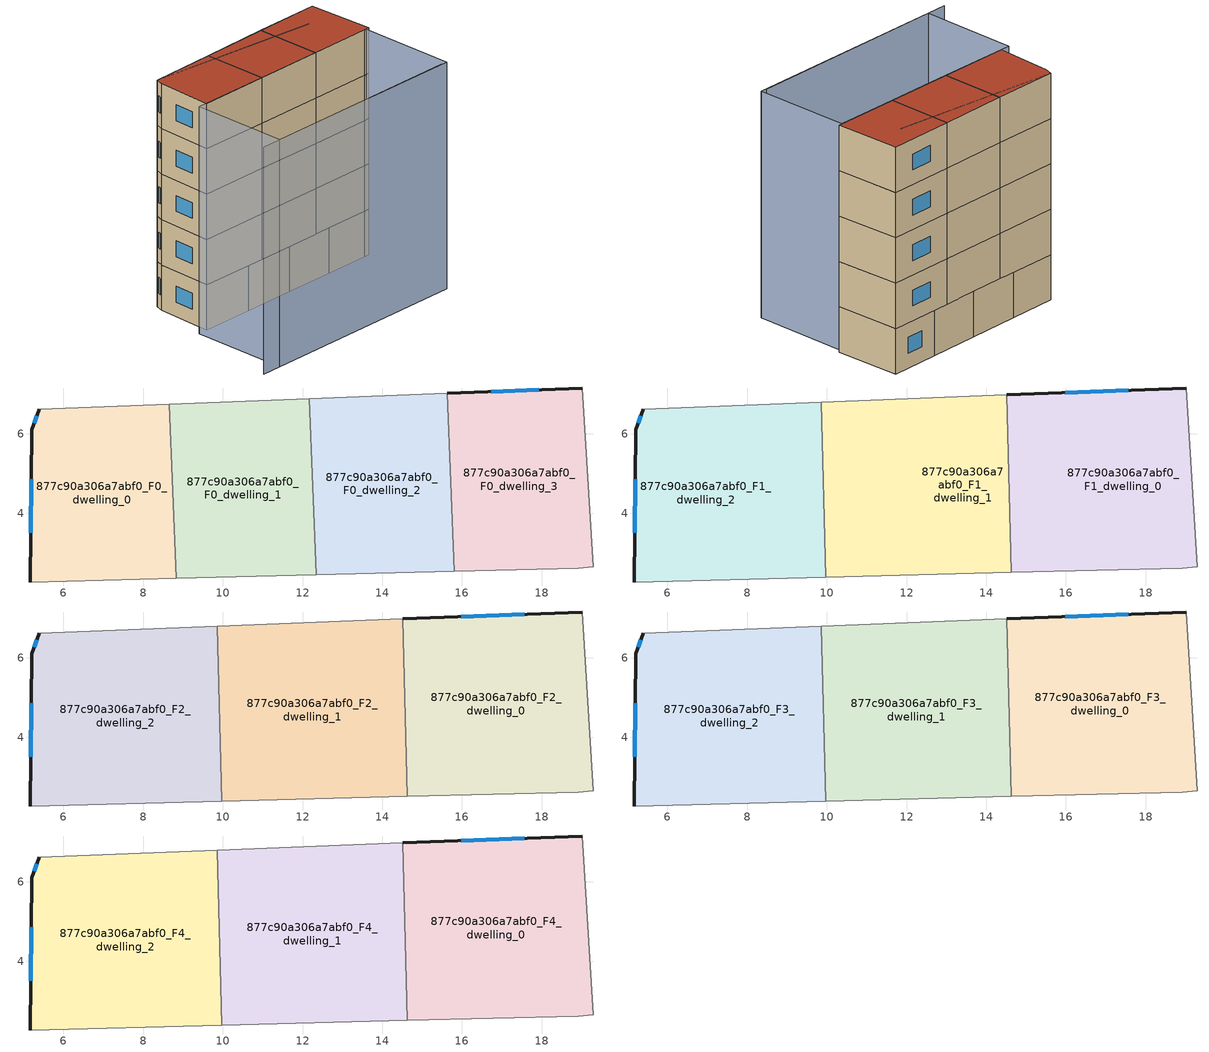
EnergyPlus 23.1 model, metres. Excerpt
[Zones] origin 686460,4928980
877c90a306a7abf0_F0_dwelling_0
 floor ground (EU_floor_Construction): 8.66,6.75 8.83,2.37 5.17,2.28 5.21,6.1 5.39,6.62 z0
 wall outside (EU_wall_Construction): 5.39,6.62 5.21,6.1 5.17,2.28 z0:3
 wall adiabatic (EU_wall_Construction): 8.66,6.75 5.39,6.62 / 5.17,2.28 8.83,2.37 z0:3
 wall to 877c90a306a7abf0_F0_dwelling_1 (EU_wall_Construction): 8.83,2.37 8.66,6.75 z0:3
 window (EU_Window_Construction): 5.19,4.86 5.18,3.52 / 5.33,6.45 5.27,6.27 z0.98:2.02
877c90a306a7abf0_F0_dwelling_1
 floor ground (EU_floor_Construction): 12.17,6.88 12.34,2.46 8.83,2.37 8.66,6.75 z0
 wall to 877c90a306a7abf0_F0_dwelling_2 (EU_wall_Construction): 12.34,2.46 12.17,6.88 z0:3
 wall adiabatic (EU_wall_Construction): 8.83,2.37 12.34,2.46 / 12.17,6.88 8.66,6.75 z0:3
877c90a306a7abf0_F0_dwelling_2
 floor ground (EU_floor_Construction): 15.64,7.02 15.81,2.55 12.34,2.46 12.17,6.88 z0
 wall to 877c90a306a7abf0_F0_dwelling_3 (EU_wall_Construction): 15.81,2.55 15.64,7.02 z0:3
 wall adiabatic (EU_wall_Construction): 12.34,2.46 15.81,2.55 / 15.64,7.02 12.17,6.88 z0:3
877c90a306a7abf0_F0_dwelling_3
 floor ground (EU_floor_Construction): 19.03,7.15 19.3,2.66 18.92,2.63 15.81,2.55 15.64,7.02 z0
 wall outside (EU_wall_Construction): 19.03,7.15 15.64,7.02 z0:3
 wall adiabatic (EU_wall_Construction): 15.81,2.55 18.92,2.63 19.3,2.66 19.03,7.15 z0:3
 window (EU_Window_Construction): 17.93,7.11 16.74,7.06 z0.98:2.02
877c90a306a7abf0_F1_dwelling_0
 floor to 877c90a306a7abf0_F0_dwelling_3 (EU_floor_Construction): 19.03,7.15 19.3,2.66 18.92,2.63 15.81,2.55 15.64,7.02 z3
 floor to 877c90a306a7abf0_F0_dwelling_2 (EU_floor_Construction): 15.64,7.02 15.81,2.55 14.63,2.52 14.52,6.97 z3
 wall outside (EU_wall_Construction): 19.03,7.15 14.52,6.97 z3:6
 wall adiabatic (EU_wall_Construction): 14.63,2.52 18.92,2.63 19.3,2.66 19.03,7.15 z3:6
 wall to 877c90a306a7abf0_F1_dwelling_1 (EU_wall_Construction): 14.52,6.97 14.63,2.52 z3:6
 window (EU_Window_Construction): 17.56,7.09 15.98,7.03 z3.98:5.02
877c90a306a7abf0_F1_dwelling_1
 floor to 877c90a306a7abf0_F0_dwelling_1 (EU_floor_Construction): 12.17,6.88 12.34,2.46 9.97,2.4 9.87,6.79 z3
 floor to 877c90a306a7abf0_F0_dwelling_2 (EU_floor_Construction): 14.52,6.97 14.63,2.52 12.34,2.46 12.17,6.88 z3
 wall adiabatic (EU_wall_Construction): 9.97,2.4 14.63,2.52 / 14.52,6.97 9.87,6.79 z3:6
 wall to 877c90a306a7abf0_F1_dwelling_2 (EU_wall_Construction): 9.87,6.79 9.97,2.4 z3:6
877c90a306a7abf0_F1_dwelling_2
 floor to 877c90a306a7abf0_F0_dwelling_0 (EU_floor_Construction): 8.66,6.75 8.83,2.37 5.17,2.28 5.21,6.1 5.39,6.62 z3
 floor to 877c90a306a7abf0_F0_dwelling_1 (EU_floor_Construction): 9.87,6.79 9.97,2.4 8.83,2.37 8.66,6.75 z3
 wall outside (EU_wall_Construction): 5.39,6.62 5.21,6.1 5.17,2.28 z3:6
 wall adiabatic (EU_wall_Construction): 5.17,2.28 9.97,2.4 / 9.87,6.79 5.39,6.62 z3:6
 window (EU_Window_Construction): 5.19,4.86 5.18,3.52 / 5.33,6.45 5.27,6.27 z3.98:5.02
877c90a306a7abf0_F2_dwelling_0
 floor to 877c90a306a7abf0_F1_dwelling_0 (EU_floor_Construction): 19.03,7.15 19.3,2.66 18.92,2.63 14.63,2.52 14.52,6.97 z6
 wall outside (EU_wall_Construction): 19.03,7.15 14.52,6.97 z6:9
 wall adiabatic (EU_wall_Construction): 14.63,2.52 18.92,2.63 19.3,2.66 19.03,7.15 z6:9
 wall to 877c90a306a7abf0_F2_dwelling_1 (EU_wall_Construction): 14.52,6.97 14.63,2.52 z6:9
 window (EU_Window_Construction): 17.56,7.09 15.98,7.03 z6.98:8.02
877c90a306a7abf0_F2_dwelling_1
 floor to 877c90a306a7abf0_F1_dwelling_1 (EU_floor_Construction): 14.52,6.97 14.63,2.52 9.97,2.4 9.87,6.79 z6
 wall adiabatic (EU_wall_Construction): 9.97,2.4 14.63,2.52 / 14.52,6.97 9.87,6.79 z6:9
 wall to 877c90a306a7abf0_F2_dwelling_2 (EU_wall_Construction): 9.87,6.79 9.97,2.4 z6:9
877c90a306a7abf0_F2_dwelling_2
 floor to 877c90a306a7abf0_F1_dwelling_2 (EU_floor_Construction): 9.87,6.79 9.97,2.4 5.17,2.28 5.21,6.1 5.39,6.62 z6
 wall outside (EU_wall_Construction): 5.39,6.62 5.21,6.1 5.17,2.28 z6:9
 wall adiabatic (EU_wall_Construction): 5.17,2.28 9.97,2.4 / 9.87,6.79 5.39,6.62 z6:9
 window (EU_Window_Construction): 5.19,4.86 5.18,3.52 / 5.33,6.45 5.27,6.27 z6.98:8.02
877c90a306a7abf0_F3_dwelling_0
 floor to 877c90a306a7abf0_F2_dwelling_0 (EU_floor_Construction): 19.03,7.15 19.3,2.66 18.92,2.63 14.63,2.52 14.52,6.97 z9
 wall outside (EU_wall_Construction): 19.03,7.15 14.52,6.97 z9:12
 wall adiabatic (EU_wall_Construction): 14.63,2.52 18.92,2.63 19.3,2.66 19.03,7.15 z9:12
 wall to 877c90a306a7abf0_F3_dwelling_1 (EU_wall_Construction): 14.52,6.97 14.63,2.52 z9:12
 window (EU_Window_Construction): 17.56,7.09 15.98,7.03 z9.98:11.02
877c90a306a7abf0_F3_dwelling_1
 floor to 877c90a306a7abf0_F2_dwelling_1 (EU_floor_Construction): 14.52,6.97 14.63,2.52 9.97,2.4 9.87,6.79 z9
 wall adiabatic (EU_wall_Construction): 9.97,2.4 14.63,2.52 / 14.52,6.97 9.87,6.79 z9:12
 wall to 877c90a306a7abf0_F3_dwelling_2 (EU_wall_Construction): 9.87,6.79 9.97,2.4 z9:12
877c90a306a7abf0_F3_dwelling_2
 floor to 877c90a306a7abf0_F2_dwelling_2 (EU_floor_Construction): 9.87,6.79 9.97,2.4 5.17,2.28 5.21,6.1 5.39,6.62 z9
 wall outside (EU_wall_Construction): 5.39,6.62 5.21,6.1 5.17,2.28 z9:12
 wall adiabatic (EU_wall_Construction): 5.17,2.28 9.97,2.4 / 9.87,6.79 5.39,6.62 z9:12
 window (EU_Window_Construction): 5.19,4.86 5.18,3.52 / 5.33,6.45 5.27,6.27 z9.98:11.02
877c90a306a7abf0_F4_dwelling_0
 floor to 877c90a306a7abf0_F3_dwelling_0 (EU_floor_Construction): 19.03,7.15 19.3,2.66 18.92,2.63 14.63,2.52 14.52,6.97 z12
 wall outside (EU_wall_Construction): 19.03,7.15 14.52,6.97 z12:15
 wall adiabatic (EU_wall_Construction): 14.63,2.52 18.92,2.63 19.3,2.66 19.03,7.15 z12:15
 wall to 877c90a306a7abf0_F4_dwelling_1 (EU_wall_Construction): 14.52,6.97 14.63,2.52 z12:15
 window (EU_Window_Construction): 17.56,7.09 15.98,7.03 z12.98:14.02
 roof outside (EU_roof_Construction): 19.3,2.66 19.03,7.15 14.52,6.97 14.63,2.52 18.92,2.63 z15
877c90a306a7abf0_F4_dwelling_1
 floor to 877c90a306a7abf0_F3_dwelling_1 (EU_floor_Construction): 14.52,6.97 14.63,2.52 9.97,2.4 9.87,6.79 z12
 wall adiabatic (EU_wall_Construction): 9.97,2.4 14.63,2.52 / 14.52,6.97 9.87,6.79 z12:15
 wall to 877c90a306a7abf0_F4_dwelling_2 (EU_wall_Construction): 9.87,6.79 9.97,2.4 z12:15
 roof outside (EU_roof_Construction): 14.63,2.52 14.52,6.97 9.87,6.79 9.97,2.4 z15
877c90a306a7abf0_F4_dwelling_2
 floor to 877c90a306a7abf0_F3_dwelling_2 (EU_floor_Construction): 9.87,6.79 9.97,2.4 5.17,2.28 5.21,6.1 5.39,6.62 z12
 wall outside (EU_wall_Construction): 5.39,6.62 5.21,6.1 5.17,2.28 z12:15
 wall adiabatic (EU_wall_Construction): 5.17,2.28 9.97,2.4 / 9.87,6.79 5.39,6.62 z12:15
 window (EU_Window_Construction): 5.19,4.86 5.18,3.52 / 5.33,6.45 5.27,6.27 z12.98:14.02
 roof outside (EU_roof_Construction): 9.97,2.4 9.87,6.79 5.39,6.62 5.21,6.1 5.17,2.28 z15
shading: 3.32,-4.32 18.79,-3.88 / 17.14,5.57 5.39,6.62 / 4.52,2.26 19.03,2.63 / 19.03,2.63 19.2,-3.92 / 19.2,-3.92 4.69,-4.29 / 4.69,-4.29 4.52,2.26 z0:15
[Building]
EU S2 Campaign: North Axis=0; Terrain=City; Solar Distribution=FullExterior
[Site:Location]
Bologna: Latitude=44.5; Longitude=11.25; Time Zone=1; Elevation=37
[SizingPeriod:WeatherFileDays]
AnnualSizingPeriod: Begin Month=1; Begin Day of Month=1; End Month=12; End Day of Month=31; Day of Week for Start Day=Monday; Use Weather File Daylight Saving Period=No; Use Weather File Rain and Snow Indicators=No
[MATERIAL]
EU_InternalMass_Material: Roughness=MediumRough; Thickness=0.1; Conductivity=1; Density=1800; Specific Heat=900; Thermal Absorptance=0.9; Solar Absorptance=0.7; Visible Absorptance=0.7
[MATERIAL:NOMASS] Roughness=MediumRough; Thermal Absorptance=0.9; Solar Absorptance=0.7; Visible Absorptance=0.7
Name | Thermal Resistance
EU_wall_NoMass | 0.905828
EU_roof_NoMass | 0.37593
EU_floor_NoMass | 0.67114
[WINDOWMATERIAL:SIMPLEGLAZINGSYSTEM]
EU_Window_SimpleGlazing: UFactor=4.52486; Solar Heat Gain Coefficient=0.85; Visible Transmittance=0.85
[CONSTRUCTION]
EU_wall_Construction: EU_wall_NoMass
EU_roof_Construction: EU_roof_NoMass
EU_floor_Construction: EU_floor_NoMass
EU_InternalMass_Construction: EU_InternalMass_Material
EU_Window_Construction: EU_Window_SimpleGlazing
[ZONE] Type=1; Multiplier=1; Ceiling Height=autocalculate; Floor Area=autocalculate; Part of Total Floor Area=Yes
Name | Volume
877c90a306a7abf0_F0_dwelling_0 | 46.3345
877c90a306a7abf0_F1_dwelling_0; 877c90a306a7abf0_F2_dwelling_0; 877c90a306a7abf0_F3_dwelling_0; 877c90a306a7abf0_F4_dwelling_0 | 61.7783
877c90a306a7abf0_F0_dwelling_1 | 46.3513
877c90a306a7abf0_F1_dwelling_1; 877c90a306a7abf0_F2_dwelling_1; 877c90a306a7abf0_F3_dwelling_1; 877c90a306a7abf0_F4_dwelling_1 | 61.7908
877c90a306a7abf0_F0_dwelling_2 | 46.3337
877c90a306a7abf0_F1_dwelling_2; 877c90a306a7abf0_F2_dwelling_2; 877c90a306a7abf0_F3_dwelling_2; 877c90a306a7abf0_F4_dwelling_2 | 61.7959
877c90a306a7abf0_F0_dwelling_3 | 46.3381
[INTERNALMASS] Construction=EU_InternalMass_Construction
Name | Zone or ZoneList | Surface Area
877c90a306a7abf0_F0_dwelling_0_EU_InternalMass | 877c90a306a7abf0_F0_dwelling_0 | 15.4451
877c90a306a7abf0_F0_dwelling_1_EU_InternalMass | 877c90a306a7abf0_F0_dwelling_1 | 15.4502
877c90a306a7abf0_F0_dwelling_2_EU_InternalMass | 877c90a306a7abf0_F0_dwelling_2 | 15.4443
877c90a306a7abf0_F0_dwelling_3_EU_InternalMass | 877c90a306a7abf0_F0_dwelling_3 | 15.4464
877c90a306a7abf0_F1_dwelling_0_EU_InternalMass | 877c90a306a7abf0_F1_dwelling_0 | 20.5933
877c90a306a7abf0_F1_dwelling_1_EU_InternalMass | 877c90a306a7abf0_F1_dwelling_1 | 20.5967
877c90a306a7abf0_F1_dwelling_2_EU_InternalMass | 877c90a306a7abf0_F1_dwelling_2 | 20.5987
877c90a306a7abf0_F2_dwelling_0_EU_InternalMass | 877c90a306a7abf0_F2_dwelling_0 | 20.5933
877c90a306a7abf0_F2_dwelling_1_EU_InternalMass | 877c90a306a7abf0_F2_dwelling_1 | 20.5967
877c90a306a7abf0_F2_dwelling_2_EU_InternalMass | 877c90a306a7abf0_F2_dwelling_2 | 20.5987
877c90a306a7abf0_F3_dwelling_0_EU_InternalMass | 877c90a306a7abf0_F3_dwelling_0 | 20.5933
877c90a306a7abf0_F3_dwelling_1_EU_InternalMass | 877c90a306a7abf0_F3_dwelling_1 | 20.5967
877c90a306a7abf0_F3_dwelling_2_EU_InternalMass | 877c90a306a7abf0_F3_dwelling_2 | 20.5987
877c90a306a7abf0_F4_dwelling_0_EU_InternalMass | 877c90a306a7abf0_F4_dwelling_0 | 20.5933
877c90a306a7abf0_F4_dwelling_1_EU_InternalMass | 877c90a306a7abf0_F4_dwelling_1 | 20.5967
877c90a306a7abf0_F4_dwelling_2_EU_InternalMass | 877c90a306a7abf0_F4_dwelling_2 | 20.5987
[OTHEREQUIPMENT] Fuel Type=Electricity; Design Level Calculation Method=Watts/Area; Power per Zone Floor Area=1; Fraction Latent=0; Fraction Radiant=0; Fraction Lost=0; Carbon Dioxide Generation Rate=0; EndUse Subcategory=EU_Step8_InternalGains
Name | Zone or ZoneList or Space or SpaceList | Schedule
EU_Step8_InternalGain_877c90a306a7abf0_F0_dwelling_0_f000 | 877c90a306a7abf0_F0_dwelling_0 | EU_Step8_GainSchedule_877c90a306a7abf0_F0_dwelling_0_f000
EU_Step8_InternalGain_877c90a306a7abf0_F0_dwelling_1_f000 | 877c90a306a7abf0_F0_dwelling_1 | EU_Step8_GainSchedule_877c90a306a7abf0_F0_dwelling_1_f000
EU_Step8_InternalGain_877c90a306a7abf0_F0_dwelling_2_f000 | 877c90a306a7abf0_F0_dwelling_2 | EU_Step8_GainSchedule_877c90a306a7abf0_F0_dwelling_2_f000
EU_Step8_InternalGain_877c90a306a7abf0_F0_dwelling_3_f000 | 877c90a306a7abf0_F0_dwelling_3 | EU_Step8_GainSchedule_877c90a306a7abf0_F0_dwelling_3_f000
EU_Step8_InternalGain_877c90a306a7abf0_F1_dwelling_0_f000 | 877c90a306a7abf0_F1_dwelling_0 | EU_Step8_GainSchedule_877c90a306a7abf0_F1_dwelling_0_f000
EU_Step8_InternalGain_877c90a306a7abf0_F1_dwelling_1_f000 | 877c90a306a7abf0_F1_dwelling_1 | EU_Step8_GainSchedule_877c90a306a7abf0_F1_dwelling_1_f000
EU_Step8_InternalGain_877c90a306a7abf0_F1_dwelling_2_f000 | 877c90a306a7abf0_F1_dwelling_2 | EU_Step8_GainSchedule_877c90a306a7abf0_F1_dwelling_2_f000
EU_Step8_InternalGain_877c90a306a7abf0_F2_dwelling_0_f000 | 877c90a306a7abf0_F2_dwelling_0 | EU_Step8_GainSchedule_877c90a306a7abf0_F2_dwelling_0_f000
EU_Step8_InternalGain_877c90a306a7abf0_F2_dwelling_1_f000 | 877c90a306a7abf0_F2_dwelling_1 | EU_Step8_GainSchedule_877c90a306a7abf0_F2_dwelling_1_f000
EU_Step8_InternalGain_877c90a306a7abf0_F2_dwelling_2_f000 | 877c90a306a7abf0_F2_dwelling_2 | EU_Step8_GainSchedule_877c90a306a7abf0_F2_dwelling_2_f000
EU_Step8_InternalGain_877c90a306a7abf0_F3_dwelling_0_f000 | 877c90a306a7abf0_F3_dwelling_0 | EU_Step8_GainSchedule_877c90a306a7abf0_F3_dwelling_0_f000
EU_Step8_InternalGain_877c90a306a7abf0_F3_dwelling_1_f000 | 877c90a306a7abf0_F3_dwelling_1 | EU_Step8_GainSchedule_877c90a306a7abf0_F3_dwelling_1_f000
EU_Step8_InternalGain_877c90a306a7abf0_F3_dwelling_2_f000 | 877c90a306a7abf0_F3_dwelling_2 | EU_Step8_GainSchedule_877c90a306a7abf0_F3_dwelling_2_f000
EU_Step8_InternalGain_877c90a306a7abf0_F4_dwelling_0_f000 | 877c90a306a7abf0_F4_dwelling_0 | EU_Step8_GainSchedule_877c90a306a7abf0_F4_dwelling_0_f000
EU_Step8_InternalGain_877c90a306a7abf0_F4_dwelling_1_f000 | 877c90a306a7abf0_F4_dwelling_1 | EU_Step8_GainSchedule_877c90a306a7abf0_F4_dwelling_1_f000
EU_Step8_InternalGain_877c90a306a7abf0_F4_dwelling_2_f000 | 877c90a306a7abf0_F4_dwelling_2 | EU_Step8_GainSchedule_877c90a306a7abf0_F4_dwelling_2_f000
[ZONEVENTILATION:DESIGNFLOWRATE] Schedule=EU_AlwaysOn; Design Flow Rate Calculation Method=AirChanges/Hour; Air Changes per Hour=0.73129; Ventilation Type=Natural; Fan Pressure Rise=0; Fan Total Efficiency=1; Constant Term Coefficient=1; Temperature Term Coefficient=0; Velocity Term Coefficient=0; Velocity Squared Term Coefficient=0; Minimum Indoor Temperature=-100; Maximum Indoor Temperature=100; Delta Temperature=-100; Minimum Outdoor Temperature=-100; Maximum Outdoor Temperature=100; Maximum Wind Speed=40
Name | Zone or ZoneList or Space or SpaceList
EU_ConstantAir_877c90a306a7abf0_F0_dwelling_0 | 877c90a306a7abf0_F0_dwelling_0
EU_ConstantAir_877c90a306a7abf0_F0_dwelling_1 | 877c90a306a7abf0_F0_dwelling_1
EU_ConstantAir_877c90a306a7abf0_F0_dwelling_2 | 877c90a306a7abf0_F0_dwelling_2
EU_ConstantAir_877c90a306a7abf0_F0_dwelling_3 | 877c90a306a7abf0_F0_dwelling_3
EU_ConstantAir_877c90a306a7abf0_F1_dwelling_0 | 877c90a306a7abf0_F1_dwelling_0
EU_ConstantAir_877c90a306a7abf0_F1_dwelling_1 | 877c90a306a7abf0_F1_dwelling_1
EU_ConstantAir_877c90a306a7abf0_F1_dwelling_2 | 877c90a306a7abf0_F1_dwelling_2
EU_ConstantAir_877c90a306a7abf0_F2_dwelling_0 | 877c90a306a7abf0_F2_dwelling_0
EU_ConstantAir_877c90a306a7abf0_F2_dwelling_1 | 877c90a306a7abf0_F2_dwelling_1
EU_ConstantAir_877c90a306a7abf0_F2_dwelling_2 | 877c90a306a7abf0_F2_dwelling_2
EU_ConstantAir_877c90a306a7abf0_F3_dwelling_0 | 877c90a306a7abf0_F3_dwelling_0
EU_ConstantAir_877c90a306a7abf0_F3_dwelling_1 | 877c90a306a7abf0_F3_dwelling_1
EU_ConstantAir_877c90a306a7abf0_F3_dwelling_2 | 877c90a306a7abf0_F3_dwelling_2
EU_ConstantAir_877c90a306a7abf0_F4_dwelling_0 | 877c90a306a7abf0_F4_dwelling_0
EU_ConstantAir_877c90a306a7abf0_F4_dwelling_1 | 877c90a306a7abf0_F4_dwelling_1
EU_ConstantAir_877c90a306a7abf0_F4_dwelling_2 | 877c90a306a7abf0_F4_dwelling_2
[HVACTEMPLATE:THERMOSTAT] Constant Heating Setpoint=20; Constant Cooling Setpoint=50
EU_HeatOnly_877c90a306a7abf0_F0_dwelling_0; EU_HeatOnly_877c90a306a7abf0_F0_dwelling_1; EU_HeatOnly_877c90a306a7abf0_F0_dwelling_2; EU_HeatOnly_877c90a306a7abf0_F0_dwelling_3; EU_HeatOnly_877c90a306a7abf0_F1_dwelling_0; EU_HeatOnly_877c90a306a7abf0_F1_dwelling_1; EU_HeatOnly_877c90a306a7abf0_F1_dwelling_2; EU_HeatOnly_877c90a306a7abf0_F2_dwelling_0; EU_HeatOnly_877c90a306a7abf0_F2_dwelling_1; EU_HeatOnly_877c90a306a7abf0_F2_dwelling_2; EU_HeatOnly_877c90a306a7abf0_F3_dwelling_0; EU_HeatOnly_877c90a306a7abf0_F3_dwelling_1; EU_HeatOnly_877c90a306a7abf0_F3_dwelling_2; EU_HeatOnly_877c90a306a7abf0_F4_dwelling_0; EU_HeatOnly_877c90a306a7abf0_F4_dwelling_1; EU_HeatOnly_877c90a306a7abf0_F4_dwelling_2
[HVACTEMPLATE:ZONE:IDEALLOADSAIRSYSTEM] System Availability Schedule=EU_AlwaysOn; Maximum Heating Supply Air Temperature=50; Minimum Cooling Supply Air Temperature=13; Maximum Heating Supply Air Humidity Ratio=0.0156; Minimum Cooling Supply Air Humidity Ratio=0.0077; Heating Limit=NoLimit; Cooling Limit=NoLimit; Heating Availability Schedule=EU_AlwaysOn; Cooling Availability Schedule=EU_CoolingOff; Dehumidification Control Type=ConstantSensibleHeatRatio; Cooling Sensible Heat Ratio=0.7; Dehumidification Setpoint=60; Humidification Control Type=None; Humidification Setpoint=30; Outdoor Air Method=None; Outdoor Air Flow Rate per Person=0.00944; Outdoor Air Flow Rate per Zone Floor Area=0; Outdoor Air Flow Rate per Zone=0; Demand Controlled Ventilation Type=None; Outdoor Air Economizer Type=NoEconomizer; Heat Recovery Type=None; Sensible Heat Recovery Effectiveness=0.7; Latent Heat Recovery Effectiveness=0.65
Name | Template Thermostat
877c90a306a7abf0_F0_dwelling_0 | EU_HeatOnly_877c90a306a7abf0_F0_dwelling_0
877c90a306a7abf0_F0_dwelling_1 | EU_HeatOnly_877c90a306a7abf0_F0_dwelling_1
877c90a306a7abf0_F0_dwelling_2 | EU_HeatOnly_877c90a306a7abf0_F0_dwelling_2
877c90a306a7abf0_F0_dwelling_3 | EU_HeatOnly_877c90a306a7abf0_F0_dwelling_3
877c90a306a7abf0_F1_dwelling_0 | EU_HeatOnly_877c90a306a7abf0_F1_dwelling_0
877c90a306a7abf0_F1_dwelling_1 | EU_HeatOnly_877c90a306a7abf0_F1_dwelling_1
877c90a306a7abf0_F1_dwelling_2 | EU_HeatOnly_877c90a306a7abf0_F1_dwelling_2
877c90a306a7abf0_F2_dwelling_0 | EU_HeatOnly_877c90a306a7abf0_F2_dwelling_0
877c90a306a7abf0_F2_dwelling_1 | EU_HeatOnly_877c90a306a7abf0_F2_dwelling_1
877c90a306a7abf0_F2_dwelling_2 | EU_HeatOnly_877c90a306a7abf0_F2_dwelling_2
877c90a306a7abf0_F3_dwelling_0 | EU_HeatOnly_877c90a306a7abf0_F3_dwelling_0
877c90a306a7abf0_F3_dwelling_1 | EU_HeatOnly_877c90a306a7abf0_F3_dwelling_1
877c90a306a7abf0_F3_dwelling_2 | EU_HeatOnly_877c90a306a7abf0_F3_dwelling_2
877c90a306a7abf0_F4_dwelling_0 | EU_HeatOnly_877c90a306a7abf0_F4_dwelling_0
877c90a306a7abf0_F4_dwelling_1 | EU_HeatOnly_877c90a306a7abf0_F4_dwelling_1
877c90a306a7abf0_F4_dwelling_2 | EU_HeatOnly_877c90a306a7abf0_F4_dwelling_2
[SIZING:ZONE] Zone Cooling Design Supply Air Temperature Input Method=SupplyAirTemperature; Zone Cooling Design Supply Air Temperature=13; Zone Heating Design Supply Air Temperature Input Method=SupplyAirTemperature; Zone Heating Design Supply Air Temperature=50; Zone Cooling Design Supply Air Humidity Ratio=0.008; Zone Heating Design Supply Air Humidity Ratio=0.008; Cooling Design Air Flow Method=DesignDay; Cooling Design Air Flow Rate=0; Cooling Minimum Air Flow per Zone Floor Area=0.000762; Cooling Minimum Air Flow=0; Cooling Minimum Air Flow Fraction=0.2; Heating Design Air Flow Method=DesignDay; Heating Design Air Flow Rate=0; Heating Maximum Air Flow per Zone Floor Area=0.002032; Heating Maximum Air Flow=0.141576; Heating Maximum Air Flow Fraction=0.3; Account for Dedicated Outdoor Air System=No; Dedicated Outdoor Air System Control Strategy=NeutralSupplyAir; Dedicated Outdoor Air Low Setpoint Temperature for Design=autosize; Dedicated Outdoor Air High Setpoint Temperature for Design=autosize; Zone Load Sizing Method=Sensible Load Only No Latent Load; Zone Latent Cooling Design Supply Air Humidity Ratio Input Method=HumidityRatioDifference; Zone Cooling Design Supply Air Humidity Ratio Difference=0.005; Zone Latent Heating Design Supply Air Humidity Ratio Input Method=HumidityRatioDifference; Zone Humidification Design Supply Air Humidity Ratio Difference=0.005
877c90a306a7abf0_F0_dwelling_0; 877c90a306a7abf0_F0_dwelling_1; 877c90a306a7abf0_F0_dwelling_2; 877c90a306a7abf0_F0_dwelling_3; 877c90a306a7abf0_F1_dwelling_0; 877c90a306a7abf0_F1_dwelling_1; 877c90a306a7abf0_F1_dwelling_2; 877c90a306a7abf0_F2_dwelling_0; 877c90a306a7abf0_F2_dwelling_1; 877c90a306a7abf0_F2_dwelling_2; 877c90a306a7abf0_F3_dwelling_0; 877c90a306a7abf0_F3_dwelling_1; 877c90a306a7abf0_F3_dwelling_2; 877c90a306a7abf0_F4_dwelling_0; 877c90a306a7abf0_F4_dwelling_1; 877c90a306a7abf0_F4_dwelling_2
[SCHEDULE:CONSTANT]
Name | Hourly Value
EU_AlwaysOn | 1
EU_CoolingOff | 0
[SCHEDULE:FILE] Column Number=1; Rows to Skip at Top=0; Number of Hours of Data=8760; Column Separator=Comma; Interpolate to Timestep=No; Minutes per Item=60; Adjust Schedule for Daylight Savings=Yes
Name | File
EU_Step8_GainSchedule_877c90a306a7abf0_F0_dwelling_0_f000 | ../../schedules/877c90a306a7abf0/877c90a306a7abf0_F0_dwelling_0_f000_gain.csv
EU_Step8_GainSchedule_877c90a306a7abf0_F0_dwelling_1_f000 | ../../schedules/877c90a306a7abf0/877c90a306a7abf0_F0_dwelling_1_f000_gain.csv
EU_Step8_GainSchedule_877c90a306a7abf0_F0_dwelling_2_f000 | ../../schedules/877c90a306a7abf0/877c90a306a7abf0_F0_dwelling_2_f000_gain.csv
EU_Step8_GainSchedule_877c90a306a7abf0_F0_dwelling_3_f000 | ../../schedules/877c90a306a7abf0/877c90a306a7abf0_F0_dwelling_3_f000_gain.csv
EU_Step8_GainSchedule_877c90a306a7abf0_F1_dwelling_0_f000 | ../../schedules/877c90a306a7abf0/877c90a306a7abf0_F1_dwelling_0_f000_gain.csv
EU_Step8_GainSchedule_877c90a306a7abf0_F1_dwelling_1_f000 | ../../schedules/877c90a306a7abf0/877c90a306a7abf0_F1_dwelling_1_f000_gain.csv
EU_Step8_GainSchedule_877c90a306a7abf0_F1_dwelling_2_f000 | ../../schedules/877c90a306a7abf0/877c90a306a7abf0_F1_dwelling_2_f000_gain.csv
EU_Step8_GainSchedule_877c90a306a7abf0_F2_dwelling_0_f000 | ../../schedules/877c90a306a7abf0/877c90a306a7abf0_F2_dwelling_0_f000_gain.csv
EU_Step8_GainSchedule_877c90a306a7abf0_F2_dwelling_1_f000 | ../../schedules/877c90a306a7abf0/877c90a306a7abf0_F2_dwelling_1_f000_gain.csv
EU_Step8_GainSchedule_877c90a306a7abf0_F2_dwelling_2_f000 | ../../schedules/877c90a306a7abf0/877c90a306a7abf0_F2_dwelling_2_f000_gain.csv
EU_Step8_GainSchedule_877c90a306a7abf0_F3_dwelling_0_f000 | ../../schedules/877c90a306a7abf0/877c90a306a7abf0_F3_dwelling_0_f000_gain.csv
EU_Step8_GainSchedule_877c90a306a7abf0_F3_dwelling_1_f000 | ../../schedules/877c90a306a7abf0/877c90a306a7abf0_F3_dwelling_1_f000_gain.csv
EU_Step8_GainSchedule_877c90a306a7abf0_F3_dwelling_2_f000 | ../../schedules/877c90a306a7abf0/877c90a306a7abf0_F3_dwelling_2_f000_gain.csv
EU_Step8_GainSchedule_877c90a306a7abf0_F4_dwelling_0_f000 | ../../schedules/877c90a306a7abf0/877c90a306a7abf0_F4_dwelling_0_f000_gain.csv
EU_Step8_GainSchedule_877c90a306a7abf0_F4_dwelling_1_f000 | ../../schedules/877c90a306a7abf0/877c90a306a7abf0_F4_dwelling_1_f000_gain.csv
EU_Step8_GainSchedule_877c90a306a7abf0_F4_dwelling_2_f000 | ../../schedules/877c90a306a7abf0/877c90a306a7abf0_F4_dwelling_2_f000_gain.csv
